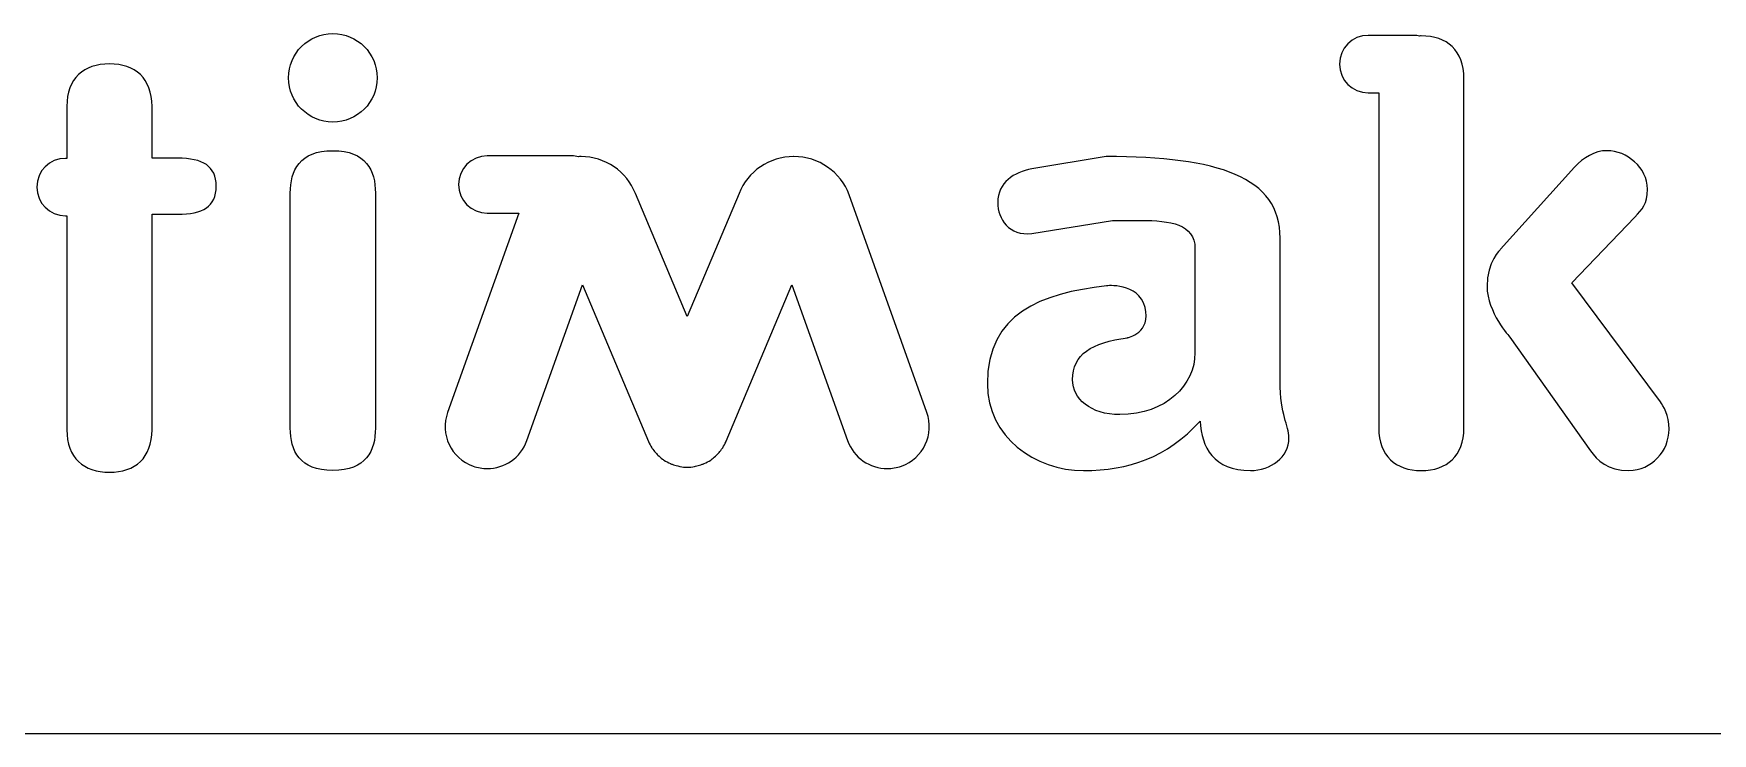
# Model space of a CAD drawing. Header units: millimetres. Extents: x -1100 to -75, y -506 to -118.
# Drawn here: x -615.5 to -547, y -495.8 to -467.2 of the extents above; entities that cross this region are included whole.
import ezdxf

# ---------------------------------------------------------------- set-up
doc = ezdxf.new("R2010")
doc.units = ezdxf.units.MM
doc.layers.add('CUTS', color=1, linetype='Continuous', true_color=0xff0000)

msp = doc.modelspace()

# ---------------------------------------------------------------- linework, layer by layer
at = {"layer": 'CUTS', "color": 1, "lineweight": 25, "true_color": 0xff0000}
for points in [[(-559.178, -467.279), (-561.037, -467.279)], [(-557.133, -483.302), (-557.133, -469.035)], [(-614.094, -470.175), (-614.094, -472.296), (-614.152, -472.296)], [(-609.575, -472.292), (-610.622, -472.292), (-610.622, -470.175)], [(-561.037, -469.619), (-560.605, -469.619), (-560.605, -483.302)], [(-593.507, -472.194), (-596.955, -472.194)], [(-571.724, -472.224), (-574.753, -472.721)], [(-552.617, -472.65), (-555.635, -476.002)], [(-604.985, -483.302), (-604.985, -473.718), (-604.985, -473.718)], [(-601.513, -473.718), (-601.513, -483.302)], [(-586.686, -473.729), (-588.799, -478.757), (-590.913, -473.728)], [(-579.029, -482.662), (-582.202, -473.787)], [(-614.152, -474.637), (-614.094, -474.637), (-614.094, -483.374)], [(-610.622, -483.374), (-610.622, -474.576), (-609.575, -474.576)], [(-596.955, -474.535), (-595.666, -474.535), (-598.571, -482.663)], [(-574.753, -475.357), (-571.466, -474.83), (-570.284, -474.83)], [(-549.122, -482.232), (-552.736, -477.381), (-550.168, -474.694)], [(-564.624, -481.376), (-564.624, -475.549)], [(-568.096, -475.978), (-568.096, -480.235)], [(-595.339, -483.818), (-593.067, -477.46), (-590.381, -483.851)], [(-587.217, -483.851), (-587.211, -483.834), (-587.211, -483.834), (-584.532, -477.461), (-582.261, -483.817)], [(-555.257, -479.592), (-551.975, -484.23)], [(-579.029, -482.664), (-579.029, -482.662)], [(-708.507, -495.767), (-458.477, -495.767)]]:
    msp.add_lwpolyline(points, dxfattribs=at)
for points in [[(-605.056, -469.011), (-605.056, -468.012), (-604.247, -467.203), (-603.249, -467.203)], [(-603.249, -467.203), (-602.25, -467.203), (-601.442, -468.012), (-601.442, -469.011)], [(-561.037, -467.279), (-561.683, -467.279), (-562.207, -467.803), (-562.207, -468.449)], [(-558.939, -467.304), (-559.016, -467.287), (-559.096, -467.279), (-559.178, -467.279)], [(-558.869, -467.298), (-558.893, -467.298), (-558.915, -467.304), (-558.939, -467.304)], [(-557.133, -469.035), (-557.133, -467.893), (-557.823, -467.298), (-558.869, -467.298)], [(-612.357, -468.44), (-613.404, -468.44), (-614.094, -469.035), (-614.094, -470.175)], [(-610.622, -470.175), (-610.622, -469.035), (-611.312, -468.44), (-612.357, -468.44)], [(-562.207, -468.449), (-562.207, -469.096), (-561.683, -469.619), (-561.037, -469.619)], [(-603.249, -470.817), (-604.247, -470.817), (-605.056, -470.009), (-605.056, -469.011)], [(-601.442, -469.011), (-601.442, -470.009), (-602.25, -470.817), (-603.249, -470.817)], [(-614.152, -472.296), (-614.799, -472.296), (-615.322, -472.821), (-615.322, -473.466)], [(-608.007, -473.433), (-608.007, -472.601), (-608.553, -472.292), (-609.575, -472.292)], [(-604.985, -473.718), (-604.985, -472.791), (-604.605, -471.983), (-603.249, -471.983)], [(-603.249, -471.983), (-601.894, -471.983), (-601.513, -472.791), (-601.513, -473.718)], [(-596.955, -472.194), (-597.601, -472.194), (-598.125, -472.718), (-598.125, -473.364)], [(-593.233, -472.23), (-593.321, -472.208), (-593.412, -472.194), (-593.507, -472.194)], [(-593.145, -472.223), (-593.175, -472.223), (-593.204, -472.229), (-593.233, -472.23)], [(-593.131, -472.223), (-593.136, -472.223), (-593.14, -472.223), (-593.145, -472.223)], [(-590.913, -473.728), (-591.263, -472.829), (-592.145, -472.229), (-593.131, -472.223)], [(-584.461, -472.222), (-585.45, -472.225), (-586.336, -472.827), (-586.686, -473.729)], [(-584.454, -472.222), (-584.457, -472.222), (-584.459, -472.222), (-584.461, -472.222)], [(-582.202, -473.787), (-582.536, -472.851), (-583.442, -472.222), (-584.454, -472.222)], [(-564.624, -475.549), (-564.624, -473.053), (-567.143, -472.224), (-571.724, -472.224)], [(-551.286, -471.983), (-551.809, -471.983), (-552.261, -472.269), (-552.617, -472.65)], [(-549.645, -473.552), (-549.645, -472.673), (-550.501, -471.983), (-551.286, -471.983)], [(-574.753, -472.721), (-575.475, -472.87), (-576.137, -473.263), (-576.137, -474.105)], [(-615.322, -473.466), (-615.322, -474.113), (-614.799, -474.637), (-614.152, -474.637)], [(-609.575, -474.576), (-608.553, -474.576), (-608.007, -474.266), (-608.007, -473.433)], [(-598.125, -473.364), (-598.125, -474.011), (-597.601, -474.535), (-596.955, -474.535)], [(-550.168, -474.694), (-549.859, -474.362), (-549.645, -474.171), (-549.645, -473.552)], [(-576.137, -474.105), (-576.137, -474.752), (-575.678, -475.495), (-574.753, -475.357)], [(-570.284, -474.83), (-569.118, -474.83), (-568.096, -474.979), (-568.096, -475.978)], [(-555.635, -476.002), (-555.635, -476.002), (-556.188, -476.512), (-556.188, -477.525)], [(-571.71, -477.5), (-574.374, -477.809), (-576.562, -478.617), (-576.562, -481.495)], [(-570.133, -478.377), (-570.411, -477.338), (-571.71, -477.5), (-571.71, -477.5)], [(-556.188, -477.525), (-556.188, -478.576), (-555.257, -479.592), (-555.257, -479.592)], [(-570.854, -479.616), (-570.854, -479.616), (-569.855, -479.416), (-570.133, -478.377)], [(-573.09, -481.328), (-573.09, -480.282), (-572.305, -479.83), (-570.854, -479.616)], [(-568.096, -480.235), (-568.096, -481.518), (-569.261, -482.754), (-571.164, -482.754)], [(-576.562, -481.495), (-576.562, -483.683), (-574.612, -485.038), (-572.638, -485.038)], [(-571.164, -482.754), (-572.352, -482.754), (-573.09, -482.113), (-573.09, -481.328)], [(-564.268, -483.707), (-564.268, -483.159), (-564.624, -482.825), (-564.624, -481.376)], [(-548.765, -483.35), (-548.765, -482.778), (-549.003, -482.398), (-549.122, -482.232)], [(-598.571, -482.663), (-598.89, -483.555), (-598.425, -484.537), (-597.532, -484.857)], [(-580.067, -484.856), (-579.175, -484.538), (-578.71, -483.556), (-579.029, -482.664)], [(-572.638, -485.038), (-570.807, -485.038), (-569.237, -484.515), (-567.882, -483.017)], [(-567.882, -483.017), (-567.834, -484.087), (-567.335, -485.038), (-565.837, -485.038)], [(-614.094, -483.374), (-614.094, -484.514), (-613.404, -485.109), (-612.358, -485.109)], [(-612.358, -485.109), (-611.312, -485.109), (-610.622, -484.514), (-610.622, -483.374)], [(-603.249, -485.038), (-604.605, -485.038), (-604.985, -484.229), (-604.985, -483.302)], [(-601.513, -483.302), (-601.513, -484.229), (-601.894, -485.038), (-603.249, -485.038)], [(-596.955, -484.957), (-596.251, -484.957), (-595.59, -484.52), (-595.339, -483.818)], [(-590.381, -483.851), (-590.342, -483.943), (-590.295, -484.028), (-590.244, -484.108)], [(-587.354, -484.107), (-587.302, -484.027), (-587.256, -483.942), (-587.217, -483.851)], [(-582.261, -483.817), (-582.01, -484.519), (-581.35, -484.956), (-580.645, -484.956)], [(-565.837, -485.038), (-565.005, -485.038), (-564.268, -484.491), (-564.268, -483.707)], [(-560.605, -483.302), (-560.605, -484.443), (-559.915, -485.038), (-558.869, -485.038)], [(-558.869, -485.038), (-557.823, -485.038), (-557.133, -484.443), (-557.133, -483.302)], [(-550.406, -485.038), (-549.479, -485.038), (-548.765, -484.23), (-548.765, -483.35)], [(-590.244, -484.108), (-590.23, -484.129), (-590.216, -484.147), (-590.202, -484.167)], [(-590.202, -484.167), (-590.157, -484.231), (-590.109, -484.292), (-590.057, -484.348)], [(-590.057, -484.348), (-590.036, -484.371), (-590.014, -484.393), (-589.992, -484.415)], [(-589.992, -484.415), (-589.934, -484.469), (-589.874, -484.52), (-589.81, -484.567)], [(-589.81, -484.567), (-589.791, -484.581), (-589.774, -484.596), (-589.755, -484.609)], [(-589.755, -484.609), (-589.67, -484.666), (-589.58, -484.714), (-589.486, -484.755)], [(-588.112, -484.755), (-588.019, -484.714), (-587.929, -484.666), (-587.844, -484.609)], [(-587.844, -484.609), (-587.824, -484.596), (-587.807, -484.58), (-587.787, -484.566)], [(-587.787, -484.566), (-587.725, -484.52), (-587.665, -484.47), (-587.608, -484.415)], [(-587.608, -484.415), (-587.585, -484.393), (-587.562, -484.37), (-587.541, -484.347)], [(-587.541, -484.347), (-587.49, -484.292), (-587.443, -484.233), (-587.399, -484.171)], [(-587.399, -484.171), (-587.384, -484.149), (-587.368, -484.129), (-587.354, -484.107)], [(-551.975, -484.23), (-551.713, -484.61), (-551.262, -485.038), (-550.406, -485.038)], [(-597.532, -484.857), (-597.341, -484.925), (-597.147, -484.957), (-596.955, -484.957)], [(-589.486, -484.755), (-589.479, -484.759), (-589.472, -484.763), (-589.465, -484.767)], [(-589.465, -484.767), (-589.447, -484.774), (-589.429, -484.776), (-589.412, -484.783)], [(-589.412, -484.783), (-589.339, -484.811), (-589.265, -484.834), (-589.188, -484.852)], [(-589.188, -484.852), (-589.157, -484.859), (-589.127, -484.867), (-589.096, -484.873)], [(-589.096, -484.873), (-589, -484.889), (-588.903, -484.901), (-588.805, -484.901)], [(-588.805, -484.901), (-588.803, -484.901), (-588.802, -484.901), (-588.8, -484.901)], [(-588.799, -484.901), (-588.797, -484.901), (-588.795, -484.901), (-588.794, -484.901)], [(-588.794, -484.901), (-588.696, -484.901), (-588.599, -484.889), (-588.503, -484.873)], [(-588.503, -484.873), (-588.472, -484.867), (-588.441, -484.859), (-588.41, -484.852)], [(-588.41, -484.852), (-588.334, -484.834), (-588.26, -484.811), (-588.187, -484.783)], [(-588.187, -484.783), (-588.17, -484.777), (-588.152, -484.774), (-588.134, -484.767)], [(-588.134, -484.767), (-588.126, -484.763), (-588.119, -484.758), (-588.112, -484.755)], [(-580.645, -484.956), (-580.454, -484.956), (-580.258, -484.924), (-580.067, -484.856)]]:
    msp.add_open_spline(points, degree=3, dxfattribs=at)

doc.saveas('drawing.dxf')
